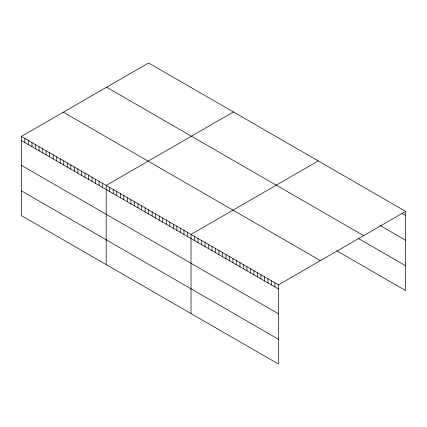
<?xml version="1.0" encoding="UTF-8"?>
<svg xmlns="http://www.w3.org/2000/svg" width="427" height="427" viewBox="0 0 427 427"><rect width="100%" height="100%" fill="white"/><g stroke="black" fill="none" stroke-linecap="round" stroke-linejoin="round"><path stroke-width="0.64" d="M21.35 136.432L278.42 284.852L278.42 364.023L21.35 215.603L21.35 136.432L148.58 62.977L405.65 211.397L405.65 290.568L336.727 250.772M233.414 111.954L106.184 185.409L106.184 264.58M318.248 160.931L191.018 234.391L191.018 313.562M278.42 284.852L405.65 211.397M402.154 213.5L405.65 215.518M380.179 225.579L405.65 240.284M106.595 87.22L363.665 235.635M358.2 238.405L405.65 265.802M63.335 112.194L320.405 260.609M21.35 140.558L278.42 288.972M21.35 165.324L278.42 313.738M21.35 190.837L278.42 339.257M274.924 282.834L274.924 286.955M271.428 280.817L271.428 284.937M267.932 278.794L267.932 282.92M264.436 276.776L264.436 280.902M260.94 274.758L260.94 278.879M257.444 272.741L257.444 276.861M253.948 270.723L253.948 274.844M250.452 268.706L250.452 272.826M246.955 266.683L246.955 270.809M243.459 264.665L243.459 268.791M239.963 262.648L239.963 266.768M236.467 260.63L236.467 264.751M232.971 258.613L232.971 262.733M229.475 256.595L229.475 260.716M225.979 254.572L225.979 258.698M222.483 252.554L222.483 256.68M218.987 250.537L218.987 254.657M215.491 248.519L215.491 252.64M211.995 246.502L211.995 250.622M208.499 244.484L208.499 248.605M205.003 242.461L205.003 246.587M201.507 240.444L201.507 244.57M198.011 238.426L198.011 242.547M194.515 236.409L194.515 240.529M187.48 232.347L187.48 236.473M183.946 230.308L183.946 234.428M180.413 228.269L180.413 232.389M176.879 226.225L176.879 230.35M173.341 224.186L173.341 228.306M169.807 222.147L169.807 226.267M166.274 220.102L166.274 224.228M162.74 218.064L162.74 222.184M159.202 216.025L159.202 220.145M155.668 213.98L155.668 218.106M152.135 211.941L152.135 216.062M148.601 209.903L148.601 214.023M145.063 207.858L145.063 211.984M141.529 205.819L141.529 209.94M137.996 203.78L137.996 207.901M134.462 201.736L134.462 205.862M130.924 199.697L130.924 203.818M127.39 197.658L127.39 201.779M123.857 195.614L123.857 199.74M120.323 193.575L120.323 197.696M116.784 191.536L116.784 195.657M113.251 189.492L113.251 193.618M109.718 187.453L109.718 191.574M102.651 183.37L102.651 187.496M99.112 181.331L99.112 185.451M95.579 179.287L95.579 183.413M92.045 177.248L92.045 181.374M88.512 175.209L88.512 179.329M84.973 173.165L84.973 177.29M81.44 171.126L81.44 175.251M77.906 169.087L77.906 173.207M74.373 167.042L74.373 171.168M70.834 165.003L70.834 169.124M67.301 162.965L67.301 167.085M63.767 160.92L63.767 165.046M60.234 158.881L60.234 163.002M56.695 156.842L56.695 160.963M53.161 154.798L53.161 158.924M49.628 152.759L49.628 156.88M46.095 150.72L46.095 154.841M42.556 148.676L42.556 152.802M39.022 146.637L39.022 150.758M35.489 144.598L35.489 148.719M31.956 142.554L31.956 146.68M28.417 140.515L28.417 144.636M24.883 138.476L24.883 142.597"/></g></svg>
